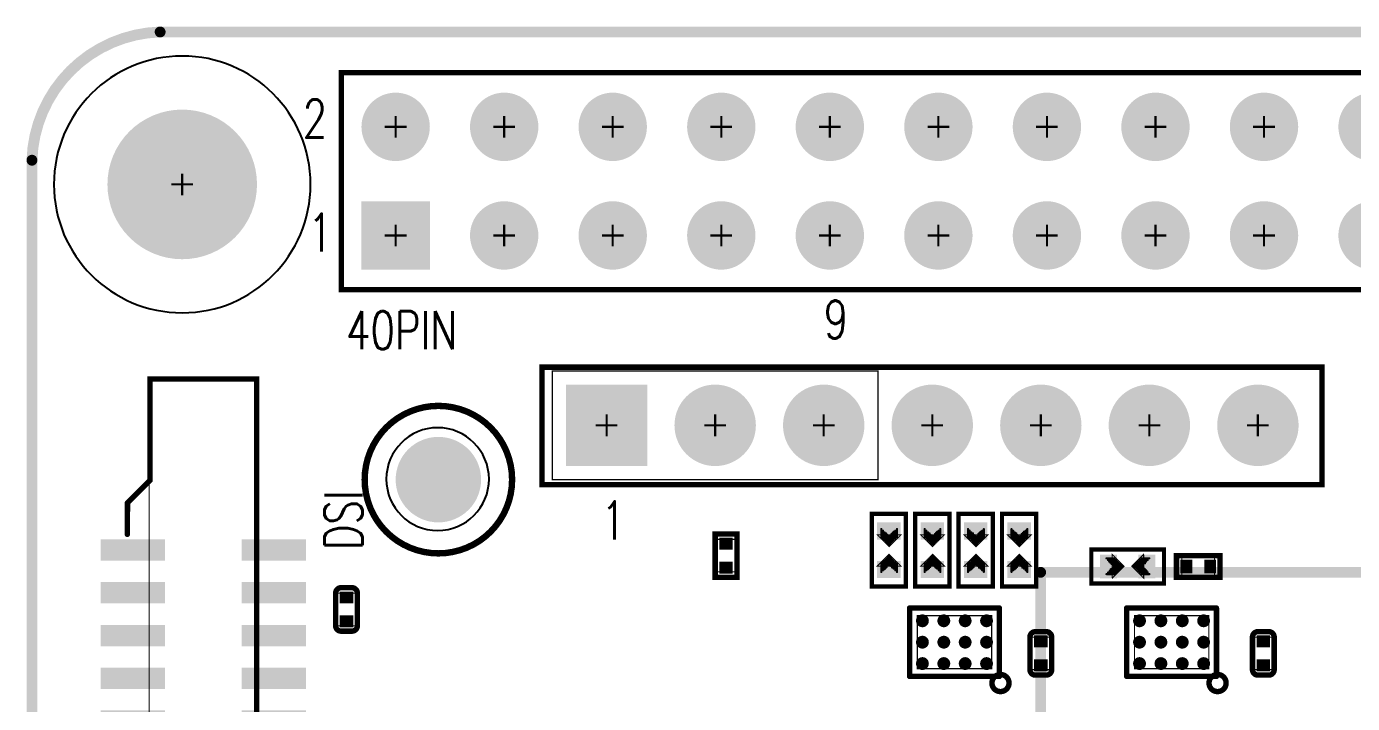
# Model space of a CAD drawing. Extents: x 60 to 160, y 44 to 135.
# Drawn here: x 59.58 to 90.6, y 118.59 to 134.42 of the extents above; entities that cross this region are included whole.
import ezdxf

# ---------------------------------------------------------------- set-up
doc = ezdxf.new("R2010")
doc.units = 0
for name, pattern in [('KEEPOUT_00001000$0', [2, 1, 1]), ('KEEPOUT_10010100$0', [2, 1, 1]), ('TRMIDX_0', [2, 1, 1]), ('TRMIDX_1', [2, 1, 1])]:
    doc.linetypes.add(name, pattern=pattern)
for name, color, linetype in [('BOARD_OUTLINE_00', 255, 'CONTINUOUS'), ('DRIL_NPLTE_THRU_01', 3, 'CONTINUOUS'), ('DRIL_NPLTE_THRU_02', 253, 'CONTINUOUS'), ('DRIL_NPLTE_THRU_03', 4, 'CONTINUOUS'), ('DRIL_NPLTE_THRU_04', 253, 'CONTINUOUS'), ('DRIL_NPLTE_THRU_05', 210, 'CONTINUOUS'), ('DRIL_NPLTE_THRU_06', 253, 'CONTINUOUS'), ('DRIL_NPLTE_THRU_07', 57, 'CONTINUOUS'), ('DRIL_NPLTE_THRU_08', 231, 'CONTINUOUS'), ('DRIL_NPLTE_THRU_09', 253, 'CONTINUOUS'), ('DRIL_NPLTE_THRU_10', 112, 'CONTINUOUS'), ('DRIL_NPLTE_THRU_11', 216, 'CONTINUOUS'), ('DRIL_NPLTE_THRU_12', 5, 'CONTINUOUS'), ('DRIL_PLTE_THRU_01', 3, 'CONTINUOUS'), ('DRIL_PLTE_THRU_02', 253, 'CONTINUOUS'), ('DRIL_PLTE_THRU_03', 4, 'CONTINUOUS'), ('DRIL_PLTE_THRU_04', 253, 'CONTINUOUS'), ('DRIL_PLTE_THRU_05', 210, 'CONTINUOUS'), ('DRIL_PLTE_THRU_06', 253, 'CONTINUOUS'), ('DRIL_PLTE_THRU_07', 57, 'CONTINUOUS'), ('DRIL_PLTE_THRU_08', 231, 'CONTINUOUS'), ('DRIL_PLTE_THRU_09', 253, 'CONTINUOUS'), ('DRIL_PLTE_THRU_10', 112, 'CONTINUOUS'), ('DRIL_PLTE_THRU_11', 216, 'CONTINUOUS'), ('DRIL_PLTE_THRU_12', 5, 'CONTINUOUS'), ('DRIL_SYMBOL', 255, 'CONTINUOUS'), ('KEEPOUT_-1', 255, 'CONTINUOUS'), ('KEEPOUT_01', 43, 'CONTINUOUS'), ('PADS_BOT', 5, 'CONTINUOUS'), ('PADS_INNER', 3, 'CONTINUOUS'), ('PADS_TOP', 3, 'CONTINUOUS'), ('PADS_XR_121', 43, 'CONTINUOUS'), ('PADS_XR_122', 4, 'CONTINUOUS'), ('PADS_XR_123', 4, 'CONTINUOUS'), ('PADS_XR_128', 5, 'CONTINUOUS'), ('PART_TOP_2DLINE_00', 255, 'CONTINUOUS'), ('PART_TOP_2DLINE_01', 255, 'CONTINUOUS'), ('PART_TOP_2DLINE_116', 255, 'CONTINUOUS'), ('PART_TOP_2DLINE_117', 255, 'CONTINUOUS'), ('PART_TOP_2DLINE_118', 255, 'CONTINUOUS'), ('PART_TOP_2DLINE_119', 255, 'CONTINUOUS'), ('PART_TOP_2DLINE_120', 255, 'CONTINUOUS'), ('PART_TOP_2DLINE_126', 255, 'CONTINUOUS'), ('PART_TOP_COPPER_01', 255, 'CONTINUOUS'), ('PART_TOP_COPPER_121', 255, 'CONTINUOUS'), ('PART_TOP_CUTOUT_01', 255, 'CONTINUOUS'), ('TEXT_126', 255, 'CONTINUOUS')]:
    doc.layers.add(name, color=color, linetype=linetype)
doc.styles.add('W0$127', font='simplex', dxfattribs={"width": 0.75})

# ---------------------------------------------------------------- blocks, each defined once
blk = doc.blocks.new('SMOOTH_0$254')
at = {"const_width": 0.127}
blk.add_lwpolyline([(-0.0635, 0, 1), (0.0635, 0, 1)], format="xyb", close=True, dxfattribs=at)
blk = doc.blocks.new('BOARD_62')
at = {"layer": 'BOARD_OUTLINE_00', "const_width": 0.254}
blk.add_lwpolyline([(-3, 71.247506, -0.396432827), (0, 74.247506), (94.190152, 74.247506, -0.365948033), (97.190152, 71.247506), (97.190152, 3, -0.372393427), (94.190152, 0), (0, 0, -0.406057892), (-3, 3)], format="xyb", close=True, dxfattribs=at)
at = {"layer": 'BOARD_OUTLINE_00'}
for p in [(0, 74.247506), (-3, 71.247506)]:
    blk.add_blockref('SMOOTH_0$254', p, dxfattribs=at)
blk = doc.blocks.new('SMOOTH_0$127')
at = {"const_width": 0.0635}
blk.add_lwpolyline([(-0.03175, 0, 1), (0.03175, 0, 1)], format="xyb", close=True, dxfattribs=at)
blk = doc.blocks.new('SMOOTH_0$0254')
at = {"const_width": 0.0127}
blk.add_lwpolyline([(-0.00635, 0, 1), (0.00635, 0, 1)], format="xyb", close=True, dxfattribs=at)
blk = doc.blocks.new('PART_BODY_TOP_2')
at = {"layer": 'PART_TOP_2DLINE_01', "const_width": 0.127}
blk.add_lwpolyline([(-0.508, -0.127, 0.414214), (-0.381, -0.254), (0.381, -0.254, 0.414214), (0.508, -0.127), (0.508, 0.127, 0.414214), (0.381, 0.254), (-0.381, 0.254, 0.414214), (-0.508, 0.127)], format="xyb", close=True, dxfattribs=at)
at = {"layer": 'PART_TOP_2DLINE_116', "const_width": 0.0254}
blk.add_lwpolyline([(-0.381, 0.254), (-0.381, -0.254), (0.381, -0.254), (0.381, 0.254)], close=True, dxfattribs=at)
at = {"layer": 'PART_TOP_2DLINE_117', "const_width": 0.0254}
blk.add_lwpolyline([(-0.381, 0.254), (-0.381, -0.254), (0.381, -0.254), (0.381, 0.254)], close=True, dxfattribs=at)
at = {"layer": 'PART_TOP_2DLINE_01'}
for p in [(-0.508, -0.127), (-0.381, -0.254)]:
    blk.add_blockref('SMOOTH_0$127', p, dxfattribs=at)
at = {"layer": 'PART_TOP_2DLINE_116'}
for p in [(-0.381, 0.254), (0.381, 0.254), (-0.381, -0.254), (0.381, -0.254)]:
    blk.add_blockref('SMOOTH_0$0254', p, dxfattribs=at)
at = {"layer": 'PART_TOP_2DLINE_117'}
for p in [(-0.381, 0.254), (0.381, 0.254), (-0.381, -0.254), (0.381, -0.254)]:
    blk.add_blockref('SMOOTH_0$0254', p, dxfattribs=at)
blk = doc.blocks.new('DRIL_HOLE_0')
blk.add_lwpolyline([(0, 0, 1), (0, 0, 1)], format="xyb", close=True)
blk = doc.blocks.new('PAD_0')
blk.add_lwpolyline([(0, 0, 1), (0, 0, 1)], format="xyb", close=True)
blk = doc.blocks.new('PAD_3')
at = {"const_width": 0.2794}
blk.add_lwpolyline([(-0.15875, 0), (0.15875, 0)], dxfattribs=at)
blk = doc.blocks.new('STK_TOP_90')
at = {"layer": 'DRIL_PLTE_THRU_01'}
blk.add_blockref('DRIL_HOLE_0', (0, 0), dxfattribs=at)
at = {"layer": 'DRIL_PLTE_THRU_02'}
blk.add_blockref('DRIL_HOLE_0', (0, 0), dxfattribs=at)
at = {"layer": 'DRIL_PLTE_THRU_03'}
blk.add_blockref('DRIL_HOLE_0', (0, 0), dxfattribs=at)
at = {"layer": 'DRIL_PLTE_THRU_04'}
blk.add_blockref('DRIL_HOLE_0', (0, 0), dxfattribs=at)
at = {"layer": 'DRIL_PLTE_THRU_05'}
blk.add_blockref('DRIL_HOLE_0', (0, 0), dxfattribs=at)
at = {"layer": 'DRIL_PLTE_THRU_06'}
blk.add_blockref('DRIL_HOLE_0', (0, 0), dxfattribs=at)
at = {"layer": 'DRIL_PLTE_THRU_07'}
blk.add_blockref('DRIL_HOLE_0', (0, 0), dxfattribs=at)
at = {"layer": 'DRIL_PLTE_THRU_08'}
blk.add_blockref('DRIL_HOLE_0', (0, 0), dxfattribs=at)
at = {"layer": 'DRIL_PLTE_THRU_09'}
blk.add_blockref('DRIL_HOLE_0', (0, 0), dxfattribs=at)
at = {"layer": 'DRIL_PLTE_THRU_10'}
blk.add_blockref('DRIL_HOLE_0', (0, 0), dxfattribs=at)
at = {"layer": 'DRIL_PLTE_THRU_11'}
blk.add_blockref('DRIL_HOLE_0', (0, 0), dxfattribs=at)
at = {"layer": 'DRIL_PLTE_THRU_12'}
blk.add_blockref('DRIL_HOLE_0', (0, 0), dxfattribs=at)
at = {"layer": 'PADS_BOT'}
blk.add_blockref('PAD_0', (0, 0), dxfattribs=at)
at = {"layer": 'PADS_INNER'}
blk.add_blockref('PAD_0', (0, 0), dxfattribs=at)
at = {"layer": 'PADS_TOP', "rotation": 90}
blk.add_blockref('PAD_3', (0, 0), dxfattribs=at)
blk = doc.blocks.new('SYM_TOP_5')
for name, p in [('PART_BODY_TOP_2', (0, 0)), ('STK_TOP_90', (-0.279, 0)), ('STK_TOP_90', (0.279, 0))]:
    blk.add_blockref(name, p)
blk = doc.blocks.new('PART_TOP_173')
blk.add_blockref('SYM_TOP_5', (0, 0))
blk = doc.blocks.new('PART_BODY_TOP_16')
at = {"layer": 'KEEPOUT_-1', "linetype": 'KEEPOUT_00001000$0'}
blk.add_lwpolyline([(-3.003, 0, 1), (3.003, 0, 1)], format="xyb", close=True, dxfattribs=at)
at = {"layer": 'KEEPOUT_01', "linetype": 'KEEPOUT_00001000$0'}
blk.add_lwpolyline([(-3.003, 0, 1), (3.003, 0, 1)], format="xyb", close=True, dxfattribs=at)
blk = doc.blocks.new('DRIL_SYMBOL_3$5')
at = {"layer": 'DRIL_SYMBOL', "const_width": 0.0508}
for points in [[(-0.254, 0), (0.254, 0)], [(0, -0.254), (0, 0.254)]]:
    blk.add_lwpolyline(points, dxfattribs=at)
blk = doc.blocks.new('DRIL_HOLE_3$5')
at = {"const_width": 1.75}
blk.add_lwpolyline([(-0.875, 0, 1), (0.875, 0, 1)], format="xyb", close=True, dxfattribs=at)
blk.add_blockref('DRIL_SYMBOL_3$5', (0, 0))
blk = doc.blocks.new('PAD_10')
at = {"const_width": 1.75}
blk.add_lwpolyline([(0, -0.875, 1), (0, 0.875, 1)], format="xyb", close=True, dxfattribs=at)
blk = doc.blocks.new('STK_TOP_108')
at = {"layer": 'DRIL_NPLTE_THRU_01'}
blk.add_blockref('DRIL_HOLE_3$5', (0, 0), dxfattribs=at)
at = {"layer": 'DRIL_NPLTE_THRU_02'}
blk.add_blockref('DRIL_HOLE_3$5', (0, 0), dxfattribs=at)
at = {"layer": 'DRIL_NPLTE_THRU_03'}
blk.add_blockref('DRIL_HOLE_3$5', (0, 0), dxfattribs=at)
at = {"layer": 'DRIL_NPLTE_THRU_04'}
blk.add_blockref('DRIL_HOLE_3$5', (0, 0), dxfattribs=at)
at = {"layer": 'DRIL_NPLTE_THRU_05'}
blk.add_blockref('DRIL_HOLE_3$5', (0, 0), dxfattribs=at)
at = {"layer": 'DRIL_NPLTE_THRU_06'}
blk.add_blockref('DRIL_HOLE_3$5', (0, 0), dxfattribs=at)
at = {"layer": 'DRIL_NPLTE_THRU_07'}
blk.add_blockref('DRIL_HOLE_3$5', (0, 0), dxfattribs=at)
at = {"layer": 'DRIL_NPLTE_THRU_08'}
blk.add_blockref('DRIL_HOLE_3$5', (0, 0), dxfattribs=at)
at = {"layer": 'DRIL_NPLTE_THRU_09'}
blk.add_blockref('DRIL_HOLE_3$5', (0, 0), dxfattribs=at)
at = {"layer": 'DRIL_NPLTE_THRU_10'}
blk.add_blockref('DRIL_HOLE_3$5', (0, 0), dxfattribs=at)
at = {"layer": 'DRIL_NPLTE_THRU_11'}
blk.add_blockref('DRIL_HOLE_3$5', (0, 0), dxfattribs=at)
at = {"layer": 'DRIL_NPLTE_THRU_12'}
blk.add_blockref('DRIL_HOLE_3$5', (0, 0), dxfattribs=at)
at = {"layer": 'PADS_BOT'}
blk.add_blockref('PAD_10', (0, 0), dxfattribs=at)
at = {"layer": 'PADS_INNER'}
blk.add_blockref('PAD_10', (0, 0), dxfattribs=at)
at = {"layer": 'PADS_TOP'}
blk.add_blockref('PAD_10', (0, 0), dxfattribs=at)
blk = doc.blocks.new('SYM_TOP_19')
for name in ['PART_BODY_TOP_16', 'STK_TOP_108']:
    blk.add_blockref(name, (0, 0))
blk = doc.blocks.new('PART_TOP_325')
blk.add_blockref('SYM_TOP_19', (0, 0))
blk = doc.blocks.new('PART_BODY_TOP_21')
at = {"layer": 'PART_TOP_2DLINE_01', "const_width": 0.127}
blk.add_lwpolyline([(-2.54, -25.4), (-2.54, 25.4), (2.54, 25.4), (2.54, -25.4)], close=True, dxfattribs=at)
at = {"layer": 'PART_TOP_2DLINE_118', "const_width": 0.0254}
blk.add_lwpolyline([(2.54, -25.4), (-2.54, -25.4), (-2.54, 25.4), (2.54, 25.4)], close=True, dxfattribs=at)
at = {"layer": 'PART_TOP_2DLINE_119', "const_width": 0.0254}
blk.add_lwpolyline([(2.54, -25.4), (-2.54, -25.4), (-2.54, 25.4), (2.54, 25.4)], close=True, dxfattribs=at)
at = {"layer": 'PART_TOP_2DLINE_01'}
for p in [(-2.54, 25.4), (2.54, 25.4)]:
    blk.add_blockref('SMOOTH_0$127', p, dxfattribs=at)
at = {"layer": 'PART_TOP_2DLINE_118'}
for p in [(-2.54, 25.4), (2.54, 25.4)]:
    blk.add_blockref('SMOOTH_0$0254', p, dxfattribs=at)
at = {"layer": 'PART_TOP_2DLINE_119'}
for p in [(-2.54, 25.4), (2.54, 25.4)]:
    blk.add_blockref('SMOOTH_0$0254', p, dxfattribs=at)
blk = doc.blocks.new('DRIL_SYMBOL_1$100074')
at = {"layer": 'DRIL_SYMBOL', "const_width": 0.0508}
for points in [[(-0.254, 0), (0.254, 0)], [(0, -0.254), (0, 0.254)]]:
    blk.add_lwpolyline(points, dxfattribs=at)
blk = doc.blocks.new('DRIL_HOLE_1$100074')
at = {"const_width": 0.550037}
blk.add_lwpolyline([(-0.275018, 0, 1), (0.275018, 0, 1)], format="xyb", close=True, dxfattribs=at)
blk.add_blockref('DRIL_SYMBOL_1$100074', (0, 0))
blk = doc.blocks.new('PAD_22')
at = {"const_width": 1.6}
blk.add_lwpolyline([(-0.8, 0), (0.8, 0)], dxfattribs=at)
blk = doc.blocks.new('STK_TOP_125')
at = {"layer": 'DRIL_PLTE_THRU_01'}
blk.add_blockref('DRIL_HOLE_1$100074', (0, 0), dxfattribs=at)
at = {"layer": 'DRIL_PLTE_THRU_02'}
blk.add_blockref('DRIL_HOLE_1$100074', (0, 0), dxfattribs=at)
at = {"layer": 'DRIL_PLTE_THRU_03'}
blk.add_blockref('DRIL_HOLE_1$100074', (0, 0), dxfattribs=at)
at = {"layer": 'DRIL_PLTE_THRU_04'}
blk.add_blockref('DRIL_HOLE_1$100074', (0, 0), dxfattribs=at)
at = {"layer": 'DRIL_PLTE_THRU_05'}
blk.add_blockref('DRIL_HOLE_1$100074', (0, 0), dxfattribs=at)
at = {"layer": 'DRIL_PLTE_THRU_06'}
blk.add_blockref('DRIL_HOLE_1$100074', (0, 0), dxfattribs=at)
at = {"layer": 'DRIL_PLTE_THRU_07'}
blk.add_blockref('DRIL_HOLE_1$100074', (0, 0), dxfattribs=at)
at = {"layer": 'DRIL_PLTE_THRU_08'}
blk.add_blockref('DRIL_HOLE_1$100074', (0, 0), dxfattribs=at)
at = {"layer": 'DRIL_PLTE_THRU_09'}
blk.add_blockref('DRIL_HOLE_1$100074', (0, 0), dxfattribs=at)
at = {"layer": 'DRIL_PLTE_THRU_10'}
blk.add_blockref('DRIL_HOLE_1$100074', (0, 0), dxfattribs=at)
at = {"layer": 'DRIL_PLTE_THRU_11'}
blk.add_blockref('DRIL_HOLE_1$100074', (0, 0), dxfattribs=at)
at = {"layer": 'DRIL_PLTE_THRU_12'}
blk.add_blockref('DRIL_HOLE_1$100074', (0, 0), dxfattribs=at)
at = {"layer": 'PADS_BOT', "rotation": 90}
blk.add_blockref('PAD_22', (0, 0), dxfattribs=at)
at = {"layer": 'PADS_INNER', "rotation": 90}
blk.add_blockref('PAD_22', (0, 0), dxfattribs=at)
at = {"layer": 'PADS_TOP', "rotation": 90}
blk.add_blockref('PAD_22', (0, 0), dxfattribs=at)
blk = doc.blocks.new('PAD_23')
at = {"const_width": 0.799973}
blk.add_lwpolyline([(0, -0.399986, 1), (0, 0.399986, 1)], format="xyb", close=True, dxfattribs=at)
blk = doc.blocks.new('STK_TOP_126')
at = {"layer": 'DRIL_PLTE_THRU_01'}
blk.add_blockref('DRIL_HOLE_1$100074', (0, 0), dxfattribs=at)
at = {"layer": 'DRIL_PLTE_THRU_02'}
blk.add_blockref('DRIL_HOLE_1$100074', (0, 0), dxfattribs=at)
at = {"layer": 'DRIL_PLTE_THRU_03'}
blk.add_blockref('DRIL_HOLE_1$100074', (0, 0), dxfattribs=at)
at = {"layer": 'DRIL_PLTE_THRU_04'}
blk.add_blockref('DRIL_HOLE_1$100074', (0, 0), dxfattribs=at)
at = {"layer": 'DRIL_PLTE_THRU_05'}
blk.add_blockref('DRIL_HOLE_1$100074', (0, 0), dxfattribs=at)
at = {"layer": 'DRIL_PLTE_THRU_06'}
blk.add_blockref('DRIL_HOLE_1$100074', (0, 0), dxfattribs=at)
at = {"layer": 'DRIL_PLTE_THRU_07'}
blk.add_blockref('DRIL_HOLE_1$100074', (0, 0), dxfattribs=at)
at = {"layer": 'DRIL_PLTE_THRU_08'}
blk.add_blockref('DRIL_HOLE_1$100074', (0, 0), dxfattribs=at)
at = {"layer": 'DRIL_PLTE_THRU_09'}
blk.add_blockref('DRIL_HOLE_1$100074', (0, 0), dxfattribs=at)
at = {"layer": 'DRIL_PLTE_THRU_10'}
blk.add_blockref('DRIL_HOLE_1$100074', (0, 0), dxfattribs=at)
at = {"layer": 'DRIL_PLTE_THRU_11'}
blk.add_blockref('DRIL_HOLE_1$100074', (0, 0), dxfattribs=at)
at = {"layer": 'DRIL_PLTE_THRU_12'}
blk.add_blockref('DRIL_HOLE_1$100074', (0, 0), dxfattribs=at)
at = {"layer": 'PADS_BOT', "rotation": 90}
blk.add_blockref('PAD_23', (0, 0), dxfattribs=at)
at = {"layer": 'PADS_INNER', "rotation": 90}
blk.add_blockref('PAD_23', (0, 0), dxfattribs=at)
at = {"layer": 'PADS_TOP', "rotation": 90}
blk.add_blockref('PAD_23', (0, 0), dxfattribs=at)
blk = doc.blocks.new('SYM_TOP_24')
for name, p in [('PART_BODY_TOP_21', (0, 0)), ('STK_TOP_125', (-1.27, 24.13)), ('STK_TOP_126', (1.27, 24.13)), ('STK_TOP_126', (-1.27, 21.59)), ('STK_TOP_126', (1.27, 21.59)), ('STK_TOP_126', (-1.27, 19.05)), ('STK_TOP_126', (1.27, 19.05)), ('STK_TOP_126', (-1.27, 16.51)), ('STK_TOP_126', (1.27, 16.51)), ('STK_TOP_126', (-1.27, 13.97)), ('STK_TOP_126', (1.27, 13.97)), ('STK_TOP_126', (-1.27, 11.43)), ('STK_TOP_126', (1.27, 11.43)), ('STK_TOP_126', (-1.27, 8.89)), ('STK_TOP_126', (1.27, 8.89)), ('STK_TOP_126', (-1.27, 6.35)), ('STK_TOP_126', (1.27, 6.35)), ('STK_TOP_126', (-1.27, 3.81)), ('STK_TOP_126', (1.27, 3.81)), ('STK_TOP_126', (-1.27, 1.27)), ('STK_TOP_126', (1.27, 1.27))]:
    blk.add_blockref(name, p)
blk = doc.blocks.new('PART_TOP_332')
blk.add_blockref('SYM_TOP_24', (0, 0))
blk = doc.blocks.new('PART_BODY_TOP_17')
at = {"layer": 'PART_TOP_2DLINE_118', "const_width": 0.0254}
blk.add_lwpolyline([(1.27, 10.986), (1.27, -10.986), (-1.27, -10.986), (-1.27, 10.986)], close=True, dxfattribs=at)
at = {"layer": 'PART_TOP_2DLINE_119', "const_width": 0.0254}
blk.add_lwpolyline([(1.27, 10.986), (1.27, -10.986), (-1.27, -10.986), (-1.27, 10.986)], close=True, dxfattribs=at)
at = {"layer": 'PART_TOP_2DLINE_126', "const_width": 0.127}
blk.add_lwpolyline([(1.778, 7.429), (1.778, 8.065), (1.27, 8.572), (1.25, 11.063), (-1.25, 11.063), (-1.25, -10.936), (1.25, -10.936), (1.25, -8.565), (1.75, -8.065), (1.775, -8.037), (1.778, -7.303)], dxfattribs=at)
at = {"layer": 'PART_TOP_2DLINE_126', "const_width": 0.254}
blk.add_lwpolyline([(-2.667, 7.048, 1), (-2.921, 7.048, 1)], format="xyb", close=True, dxfattribs=at)
at = {"layer": 'PART_TOP_2DLINE_118'}
for p in [(-1.27, 10.986), (1.27, 10.986), (-1.27, -10.986), (1.27, -10.986)]:
    blk.add_blockref('SMOOTH_0$0254', p, dxfattribs=at)
at = {"layer": 'PART_TOP_2DLINE_119'}
for p in [(-1.27, 10.986), (1.27, 10.986), (-1.27, -10.986), (1.27, -10.986)]:
    blk.add_blockref('SMOOTH_0$0254', p, dxfattribs=at)
at = {"layer": 'PART_TOP_2DLINE_126'}
for p in [(-1.25, 11.063), (1.25, 11.063), (1.27, 8.572), (1.778, 8.065), (1.778, 7.429), (1.778, -7.303), (1.75, -8.065), (1.775, -8.037), (1.25, -8.565), (-1.25, -10.936), (1.25, -10.936)]:
    blk.add_blockref('SMOOTH_0$127', p, dxfattribs=at)
blk = doc.blocks.new('PAD_11')
at = {"const_width": 0.500126}
blk.add_lwpolyline([(-0.750062, 0), (0.750062, 0)], dxfattribs=at)
blk = doc.blocks.new('STK_TOP_109')
at = {"layer": 'DRIL_PLTE_THRU_01'}
blk.add_blockref('DRIL_HOLE_0', (0, 0), dxfattribs=at)
at = {"layer": 'DRIL_PLTE_THRU_02'}
blk.add_blockref('DRIL_HOLE_0', (0, 0), dxfattribs=at)
at = {"layer": 'DRIL_PLTE_THRU_03'}
blk.add_blockref('DRIL_HOLE_0', (0, 0), dxfattribs=at)
at = {"layer": 'DRIL_PLTE_THRU_04'}
blk.add_blockref('DRIL_HOLE_0', (0, 0), dxfattribs=at)
at = {"layer": 'DRIL_PLTE_THRU_05'}
blk.add_blockref('DRIL_HOLE_0', (0, 0), dxfattribs=at)
at = {"layer": 'DRIL_PLTE_THRU_06'}
blk.add_blockref('DRIL_HOLE_0', (0, 0), dxfattribs=at)
at = {"layer": 'DRIL_PLTE_THRU_07'}
blk.add_blockref('DRIL_HOLE_0', (0, 0), dxfattribs=at)
at = {"layer": 'DRIL_PLTE_THRU_08'}
blk.add_blockref('DRIL_HOLE_0', (0, 0), dxfattribs=at)
at = {"layer": 'DRIL_PLTE_THRU_09'}
blk.add_blockref('DRIL_HOLE_0', (0, 0), dxfattribs=at)
at = {"layer": 'DRIL_PLTE_THRU_10'}
blk.add_blockref('DRIL_HOLE_0', (0, 0), dxfattribs=at)
at = {"layer": 'DRIL_PLTE_THRU_11'}
blk.add_blockref('DRIL_HOLE_0', (0, 0), dxfattribs=at)
at = {"layer": 'DRIL_PLTE_THRU_12'}
blk.add_blockref('DRIL_HOLE_0', (0, 0), dxfattribs=at)
at = {"layer": 'PADS_BOT'}
blk.add_blockref('PAD_0', (0, 0), dxfattribs=at)
at = {"layer": 'PADS_INNER'}
blk.add_blockref('PAD_0', (0, 0), dxfattribs=at)
at = {"layer": 'PADS_TOP'}
blk.add_blockref('PAD_11', (0, 0), dxfattribs=at)
blk = doc.blocks.new('SYM_TOP_20')
for name, p in [('PART_BODY_TOP_17', (0, 0)), ('STK_TOP_109', (-1.65, 7.063)), ('STK_TOP_109', (1.65, 7.063)), ('STK_TOP_109', (-1.65, 6.063)), ('STK_TOP_109', (1.65, 6.063)), ('STK_TOP_109', (-1.65, 5.063)), ('STK_TOP_109', (1.65, 5.063)), ('STK_TOP_109', (-1.65, 4.063)), ('STK_TOP_109', (1.65, 4.063)), ('STK_TOP_109', (-1.65, 3.063)), ('STK_TOP_109', (1.65, 3.063)), ('STK_TOP_109', (-1.65, 2.063)), ('STK_TOP_109', (1.65, 2.063)), ('STK_TOP_109', (-1.65, 1.063)), ('STK_TOP_109', (1.65, 1.063)), ('STK_TOP_109', (-1.65, 0.064)), ('STK_TOP_109', (1.65, 0.064)), ('STK_TOP_109', (-1.65, -0.936)), ('STK_TOP_109', (1.65, -0.936)), ('STK_TOP_109', (-1.65, -1.936)), ('STK_TOP_109', (1.65, -1.936)), ('STK_TOP_109', (-1.65, -2.936)), ('STK_TOP_109', (1.65, -2.936)), ('STK_TOP_109', (-1.65, -3.936)), ('STK_TOP_109', (1.65, -3.936)), ('STK_TOP_109', (-1.65, -4.936)), ('STK_TOP_109', (1.65, -4.936)), ('STK_TOP_109', (-1.65, -5.936)), ('STK_TOP_109', (1.65, -5.936)), ('STK_TOP_109', (-1.65, -6.936)), ('STK_TOP_109', (1.65, -6.936))]:
    blk.add_blockref(name, p)
blk = doc.blocks.new('PART_TOP_333')
blk.add_blockref('SYM_TOP_20', (0, 0))
blk = doc.blocks.new('PART_BODY_TOP_30')
at = {"layer": 'KEEPOUT_01', "linetype": 'KEEPOUT_10010100$0'}
blk.add_lwpolyline([(-1.219, 0.013, 1), (1.185, 0.013, 1)], format="xyb", close=True, dxfattribs=at)
at = {"layer": 'PART_TOP_COPPER_121', "const_width": 1}
blk.add_lwpolyline([(0.5, 0, 1), (-0.5, 0, 1)], format="xyb", close=True, dxfattribs=at)
at = {"layer": 'PART_TOP_CUTOUT_01', "const_width": 0.15}
blk.add_lwpolyline([(1.725, 0, 1), (-1.725, 0, 1)], format="xyb", close=True, dxfattribs=at)
blk = doc.blocks.new('PAD_31')
at = {"const_width": 1}
blk.add_lwpolyline([(0, -0.5, 1), (0, 0.5, 1)], format="xyb", close=True, dxfattribs=at)
blk = doc.blocks.new('PAD_49')
at = {"const_width": 0.5}
blk.add_lwpolyline([(0, -0.25, 1), (0, 0.25, 1)], format="xyb", close=True, dxfattribs=at)
blk = doc.blocks.new('STK_TOP_410')
at = {"layer": 'DRIL_PLTE_THRU_01'}
blk.add_blockref('DRIL_HOLE_0', (0, 0), dxfattribs=at)
at = {"layer": 'DRIL_PLTE_THRU_02'}
blk.add_blockref('DRIL_HOLE_0', (0, 0), dxfattribs=at)
at = {"layer": 'DRIL_PLTE_THRU_03'}
blk.add_blockref('DRIL_HOLE_0', (0, 0), dxfattribs=at)
at = {"layer": 'DRIL_PLTE_THRU_04'}
blk.add_blockref('DRIL_HOLE_0', (0, 0), dxfattribs=at)
at = {"layer": 'DRIL_PLTE_THRU_05'}
blk.add_blockref('DRIL_HOLE_0', (0, 0), dxfattribs=at)
at = {"layer": 'DRIL_PLTE_THRU_06'}
blk.add_blockref('DRIL_HOLE_0', (0, 0), dxfattribs=at)
at = {"layer": 'DRIL_PLTE_THRU_07'}
blk.add_blockref('DRIL_HOLE_0', (0, 0), dxfattribs=at)
at = {"layer": 'DRIL_PLTE_THRU_08'}
blk.add_blockref('DRIL_HOLE_0', (0, 0), dxfattribs=at)
at = {"layer": 'DRIL_PLTE_THRU_09'}
blk.add_blockref('DRIL_HOLE_0', (0, 0), dxfattribs=at)
at = {"layer": 'DRIL_PLTE_THRU_10'}
blk.add_blockref('DRIL_HOLE_0', (0, 0), dxfattribs=at)
at = {"layer": 'DRIL_PLTE_THRU_11'}
blk.add_blockref('DRIL_HOLE_0', (0, 0), dxfattribs=at)
at = {"layer": 'DRIL_PLTE_THRU_12'}
blk.add_blockref('DRIL_HOLE_0', (0, 0), dxfattribs=at)
at = {"layer": 'PADS_BOT'}
blk.add_blockref('PAD_0', (0, 0), dxfattribs=at)
at = {"layer": 'PADS_INNER'}
blk.add_blockref('PAD_0', (0, 0), dxfattribs=at)
at = {"layer": 'PADS_TOP'}
blk.add_blockref('PAD_49', (0, 0), dxfattribs=at)
at = {"layer": 'PADS_XR_121'}
blk.add_blockref('PAD_31', (0, 0), dxfattribs=at)
blk = doc.blocks.new('SYM_TOP_33')
for name in ['PART_BODY_TOP_30', 'STK_TOP_410']:
    blk.add_blockref(name, (0, 0))
blk = doc.blocks.new('PART_TOP_351')
blk.add_blockref('SYM_TOP_33', (0, 0))
blk = doc.blocks.new('PART_BODY_TOP_36')
at = {"layer": 'PART_TOP_2DLINE_01', "const_width": 0.127}
blk.add_lwpolyline([(-0.508, 0.254), (0.508, 0.254), (0.508, -0.254), (-0.508, -0.254)], close=True, dxfattribs=at)
at = {"layer": 'PART_TOP_2DLINE_118', "const_width": 0.0254}
blk.add_lwpolyline([(-0.381, 0.254), (0.381, 0.254), (0.381, -0.254), (-0.381, -0.254)], close=True, dxfattribs=at)
at = {"layer": 'PART_TOP_2DLINE_119', "const_width": 0.0254}
blk.add_lwpolyline([(-0.381, 0.254), (0.381, 0.254), (0.381, -0.254), (-0.381, -0.254)], close=True, dxfattribs=at)
at = {"layer": 'PART_TOP_2DLINE_01'}
for p in [(-0.508, 0.254), (0.508, 0.254), (-0.508, -0.254), (0.508, -0.254)]:
    blk.add_blockref('SMOOTH_0$127', p, dxfattribs=at)
at = {"layer": 'PART_TOP_2DLINE_118'}
for p in [(-0.381, 0.254), (0.381, 0.254), (-0.381, -0.254), (0.381, -0.254)]:
    blk.add_blockref('SMOOTH_0$0254', p, dxfattribs=at)
at = {"layer": 'PART_TOP_2DLINE_119'}
for p in [(-0.381, 0.254), (0.381, 0.254), (-0.381, -0.254), (0.381, -0.254)]:
    blk.add_blockref('SMOOTH_0$0254', p, dxfattribs=at)
blk = doc.blocks.new('SYM_TOP_39')
for name, p in [('PART_BODY_TOP_36', (0, 0)), ('STK_TOP_90', (-0.2794, 0)), ('STK_TOP_90', (0.2794, 0))]:
    blk.add_blockref(name, p)
blk = doc.blocks.new('PART_TOP_427')
blk.add_blockref('SYM_TOP_39', (0, 0))
blk = doc.blocks.new('PART_TOP_708')
blk.add_blockref('SYM_TOP_5', (0, 0))
blk = doc.blocks.new('PART_TOP_711')
blk.add_blockref('SYM_TOP_5', (0, 0))
blk = doc.blocks.new('PART_BODY_TOP_42302')
at = {"layer": 'PART_TOP_2DLINE_00', "const_width": 0.127}
for points in [[(-0.299974, 0.29718), (-0.29718, 0.299974)], [(-0.299974, -1.800098), (-0.299974, 0.29718)], [(-0.29718, 0.299974), (1.299972, 0.299974)], [(1.299972, 0.299974), (1.299972, -1.800098)], [(1.299972, -1.800098), (-0.299974, -1.800098)]]:
    blk.add_lwpolyline(points, dxfattribs=at)
blk.add_lwpolyline([(1.255522, 0.325882, 1), (1.655318, 0.325882, 1)], format="xyb", close=True, dxfattribs=at)
at = {"layer": 'PART_TOP_2DLINE_00', "const_width": 0.0254}
blk.add_lwpolyline([(-0.119888, -1.620012), (-0.119888, 0.119888), (1.119886, 0.119888), (1.119886, -1.620012)], close=True, dxfattribs=at)
at = {"layer": 'PART_TOP_2DLINE_120', "const_width": 0.0254}
blk.add_lwpolyline([(-0.119888, -1.620012), (-0.119888, 0.119888), (1.119886, 0.119888), (1.119886, -1.620012)], close=True, dxfattribs=at)
at = {"layer": 'PART_TOP_2DLINE_00'}
for name, p in [('SMOOTH_0$127', (-0.299974, 0.29718)), ('SMOOTH_0$127', (-0.299974, 0.29718)), ('SMOOTH_0$127', (-0.29718, 0.299974)), ('SMOOTH_0$127', (-0.29718, 0.299974)), ('SMOOTH_0$127', (1.299972, 0.299974)), ('SMOOTH_0$127', (1.299972, 0.299974)), ('SMOOTH_0$0254', (-0.119888, 0.119888)), ('SMOOTH_0$0254', (1.119886, 0.119888)), ('SMOOTH_0$127', (-0.299974, -1.800098)), ('SMOOTH_0$127', (-0.299974, -1.800098)), ('SMOOTH_0$0254', (-0.119888, -1.620012)), ('SMOOTH_0$0254', (1.119886, -1.620012)), ('SMOOTH_0$127', (1.299972, -1.800098)), ('SMOOTH_0$127', (1.299972, -1.800098))]:
    blk.add_blockref(name, p, dxfattribs=at)
at = {"layer": 'PART_TOP_2DLINE_120'}
for p in [(-0.119888, 0.119888), (1.119886, 0.119888), (-0.119888, -1.620012), (1.119886, -1.620012)]:
    blk.add_blockref('SMOOTH_0$0254', p, dxfattribs=at)
blk = doc.blocks.new('PAD_91')
at = {"const_width": 0.15}
blk.add_lwpolyline([(0, -0.075, 1), (0, 0.075, 1)], format="xyb", close=True, dxfattribs=at)
blk = doc.blocks.new('PAD_92')
at = {"const_width": 0.12}
blk.add_lwpolyline([(0, -0.06, 1), (0, 0.06, 1)], format="xyb", close=True, dxfattribs=at)
blk = doc.blocks.new('STK_TOP_234')
at = {"layer": 'DRIL_PLTE_THRU_01'}
blk.add_blockref('DRIL_HOLE_0', (0, 0), dxfattribs=at)
at = {"layer": 'DRIL_PLTE_THRU_02'}
blk.add_blockref('DRIL_HOLE_0', (0, 0), dxfattribs=at)
at = {"layer": 'DRIL_PLTE_THRU_03'}
blk.add_blockref('DRIL_HOLE_0', (0, 0), dxfattribs=at)
at = {"layer": 'DRIL_PLTE_THRU_04'}
blk.add_blockref('DRIL_HOLE_0', (0, 0), dxfattribs=at)
at = {"layer": 'DRIL_PLTE_THRU_05'}
blk.add_blockref('DRIL_HOLE_0', (0, 0), dxfattribs=at)
at = {"layer": 'DRIL_PLTE_THRU_06'}
blk.add_blockref('DRIL_HOLE_0', (0, 0), dxfattribs=at)
at = {"layer": 'DRIL_PLTE_THRU_07'}
blk.add_blockref('DRIL_HOLE_0', (0, 0), dxfattribs=at)
at = {"layer": 'DRIL_PLTE_THRU_08'}
blk.add_blockref('DRIL_HOLE_0', (0, 0), dxfattribs=at)
at = {"layer": 'DRIL_PLTE_THRU_09'}
blk.add_blockref('DRIL_HOLE_0', (0, 0), dxfattribs=at)
at = {"layer": 'DRIL_PLTE_THRU_10'}
blk.add_blockref('DRIL_HOLE_0', (0, 0), dxfattribs=at)
at = {"layer": 'DRIL_PLTE_THRU_11'}
blk.add_blockref('DRIL_HOLE_0', (0, 0), dxfattribs=at)
at = {"layer": 'DRIL_PLTE_THRU_12'}
blk.add_blockref('DRIL_HOLE_0', (0, 0), dxfattribs=at)
at = {"layer": 'PADS_BOT'}
blk.add_blockref('PAD_0', (0, 0), dxfattribs=at)
at = {"layer": 'PADS_INNER'}
blk.add_blockref('PAD_0', (0, 0), dxfattribs=at)
at = {"layer": 'PADS_TOP'}
blk.add_blockref('PAD_92', (0, 0), dxfattribs=at)
at = {"layer": 'PADS_XR_121'}
blk.add_blockref('PAD_91', (0, 0), dxfattribs=at)
at = {"layer": 'PADS_XR_122'}
blk.add_blockref('PAD_0', (0, 0), dxfattribs=at)
at = {"layer": 'PADS_XR_123'}
blk.add_blockref('PAD_92', (0, 0), dxfattribs=at)
at = {"layer": 'PADS_XR_128'}
blk.add_blockref('PAD_0', (0, 0), dxfattribs=at)
blk = doc.blocks.new('SYM_TOP_71')
for name, p in [('PART_BODY_TOP_42302', (0, 0)), ('STK_TOP_234', (0, 0)), ('STK_TOP_234', (0.500126, 0)), ('STK_TOP_234', (0.999998, 0)), ('STK_TOP_234', (0, -0.500126)), ('STK_TOP_234', (0.500126, -0.500126)), ('STK_TOP_234', (0.999998, -0.500126)), ('STK_TOP_234', (0, -0.999998)), ('STK_TOP_234', (0.500126, -0.999998)), ('STK_TOP_234', (0.999998, -0.999998)), ('STK_TOP_234', (0, -1.500124)), ('STK_TOP_234', (0.500126, -1.500124)), ('STK_TOP_234', (0.999998, -1.500124))]:
    blk.add_blockref(name, p)
blk = doc.blocks.new('PART_TOP_717')
blk.add_blockref('SYM_TOP_71', (0, 0))
blk = doc.blocks.new('PART_TOP_718')
blk.add_blockref('SYM_TOP_71', (0, 0))
blk = doc.blocks.new('SMOOTH_0$0508')
at = {"const_width": 0.0254}
blk.add_lwpolyline([(-0.0127, 0, 1), (0.0127, 0, 1)], format="xyb", close=True, dxfattribs=at)
blk = doc.blocks.new('SMOOTH_0$1')
at = {"const_width": 0.05}
blk.add_lwpolyline([(-0.025, 0, 1), (0.025, 0, 1)], format="xyb", close=True, dxfattribs=at)
blk = doc.blocks.new('PART_BODY_TOP_10')
at = {"layer": 'PART_TOP_2DLINE_01', "const_width": 0.1}
blk.add_lwpolyline([(0.85, -0.4), (0.85, 0.4), (-0.85, 0.4), (-0.85, -0.4)], close=True, dxfattribs=at)
at = {"layer": 'PART_TOP_COPPER_01', "linetype": 'TRMIDX_0', "const_width": 0.0254}
for points in [[(-0.3556, -0.2667), (-0.08255, 0.00635), (-0.36195, 0.28575), (-0.36195, -0.254), (-0.3556, -0.254)], [(-0.3048, -0.1651), (-0.1397, 0), (-0.31115, 0.17145), (-0.31115, -0.1524), (-0.3048, -0.1524)]]:
    blk.add_lwpolyline(points, close=True, dxfattribs=at)
at = {"layer": 'PART_TOP_COPPER_01', "linetype": 'TRMIDX_0', "const_width": 0.0508}
for points in [[(-0.3048, 0.1905), (-0.4953, 0.1905)], [(-0.2667, 0.1524), (-0.4572, 0.1524)], [(-0.2413, 0.1143), (-0.4318, 0.1143)], [(-0.2159, 0.0889), (-0.4064, 0.0889)], [(-0.1905, 0.0635), (-0.381, 0.0635)], [(-0.1524, 0.0381), (-0.3429, 0.0381)], [(-0.1397, -0.0127), (-0.3302, -0.0127)], [(-0.127, 0.0127), (-0.3175, 0.0127)], [(-0.3048, -0.1778), (-0.4953, -0.1778)], [(-0.2667, -0.1397), (-0.4572, -0.1397)], [(-0.2286, -0.1016), (-0.4191, -0.1016)], [(-0.2032, -0.0635), (-0.3937, -0.0635)], [(-0.1651, -0.0381), (-0.3556, -0.0381)]]:
    blk.add_lwpolyline(points, dxfattribs=at)
at = {"layer": 'PART_TOP_COPPER_01', "linetype": 'TRMIDX_1', "const_width": 0.0254}
for points in [[(0.3683, 0.2794), (0.09525, 0.00635), (0.37465, -0.27305), (0.37465, 0.2667), (0.3683, 0.2667)], [(0.3175, 0.1778), (0.1524, 0.0127), (0.32385, -0.15875), (0.32385, 0.1651), (0.3175, 0.1651)]]:
    blk.add_lwpolyline(points, close=True, dxfattribs=at)
at = {"layer": 'PART_TOP_COPPER_01', "linetype": 'TRMIDX_1', "const_width": 0.0508}
for points in [[(0.1397, 0), (0.3302, 0)], [(0.1524, 0.0254), (0.3429, 0.0254)], [(0.1651, -0.0254), (0.3556, -0.0254)], [(0.1778, 0.0508), (0.3683, 0.0508)], [(0.2159, 0.0762), (0.4064, 0.0762)], [(0.2413, 0.1143), (0.4318, 0.1143)], [(0.2794, 0.1524), (0.4699, 0.1524)], [(0.3175, 0.1905), (0.508, 0.1905)], [(0.2032, -0.0508), (0.3937, -0.0508)], [(0.2286, -0.0762), (0.4191, -0.0762)], [(0.254, -0.1016), (0.4445, -0.1016)], [(0.2794, -0.1397), (0.4699, -0.1397)], [(0.3175, -0.1778), (0.508, -0.1778)]]:
    blk.add_lwpolyline(points, dxfattribs=at)
at = {"layer": 'PART_TOP_2DLINE_01'}
for p in [(-0.85, 0.4), (0.85, 0.4), (-0.85, -0.4), (0.85, -0.4)]:
    blk.add_blockref('SMOOTH_0$1', p, dxfattribs=at)
at = {"layer": 'PART_TOP_COPPER_01'}
for name, p in [('SMOOTH_0$0508', (-0.4953, 0.1905)), ('SMOOTH_0$0508', (-0.4572, 0.1524)), ('SMOOTH_0$0508', (-0.4318, 0.1143)), ('SMOOTH_0$0508', (-0.4064, 0.0889)), ('SMOOTH_0$0508', (-0.381, 0.0635)), ('SMOOTH_0$0254', (-0.36195, 0.28575)), ('SMOOTH_0$0508', (-0.3429, 0.0381)), ('SMOOTH_0$0508', (-0.3302, -0.0127)), ('SMOOTH_0$0508', (-0.3175, 0.0127)), ('SMOOTH_0$0508', (-0.3048, 0.1905)), ('SMOOTH_0$0254', (-0.31115, 0.17145)), ('SMOOTH_0$0508', (-0.2667, 0.1524)), ('SMOOTH_0$0508', (-0.2413, 0.1143)), ('SMOOTH_0$0508', (-0.2159, 0.0889)), ('SMOOTH_0$0508', (-0.1905, 0.0635)), ('SMOOTH_0$0508', (-0.1524, 0.0381)), ('SMOOTH_0$0508', (-0.1397, -0.0127)), ('SMOOTH_0$0508', (-0.127, 0.0127)), ('SMOOTH_0$0254', (-0.1397, 0)), ('SMOOTH_0$0254', (-0.08255, 0.00635)), ('SMOOTH_0$0254', (0.09525, 0.00635)), ('SMOOTH_0$0508', (0.1397, 0)), ('SMOOTH_0$0508', (0.1524, 0.0254)), ('SMOOTH_0$0254', (0.1524, 0.0127)), ('SMOOTH_0$0508', (0.1651, -0.0254)), ('SMOOTH_0$0508', (0.1778, 0.0508)), ('SMOOTH_0$0508', (0.2159, 0.0762)), ('SMOOTH_0$0508', (0.2413, 0.1143)), ('SMOOTH_0$0508', (0.2794, 0.1524)), ('SMOOTH_0$0508', (0.3175, 0.1905)), ('SMOOTH_0$0254', (0.3175, 0.1778)), ('SMOOTH_0$0254', (0.3175, 0.1651)), ('SMOOTH_0$0508', (0.3302, 0)), ('SMOOTH_0$0254', (0.32385, 0.1651)), ('SMOOTH_0$0508', (0.3429, 0.0254)), ('SMOOTH_0$0508', (0.3556, -0.0254)), ('SMOOTH_0$0508', (0.3683, 0.0508)), ('SMOOTH_0$0254', (0.3683, 0.2794)), ('SMOOTH_0$0254', (0.3683, 0.2667)), ('SMOOTH_0$0254', (0.37465, 0.2667)), ('SMOOTH_0$0508', (0.4064, 0.0762)), ('SMOOTH_0$0508', (0.4318, 0.1143)), ('SMOOTH_0$0508', (0.4699, 0.1524)), ('SMOOTH_0$0508', (0.508, 0.1905)), ('SMOOTH_0$0508', (-0.4953, -0.1778)), ('SMOOTH_0$0508', (-0.4572, -0.1397)), ('SMOOTH_0$0508', (-0.4191, -0.1016)), ('SMOOTH_0$0508', (-0.3937, -0.0635)), ('SMOOTH_0$0508', (-0.3556, -0.0381)), ('SMOOTH_0$0254', (-0.36195, -0.254)), ('SMOOTH_0$0254', (-0.3556, -0.254)), ('SMOOTH_0$0254', (-0.3556, -0.2667)), ('SMOOTH_0$0508', (-0.3048, -0.1778)), ('SMOOTH_0$0254', (-0.31115, -0.1524)), ('SMOOTH_0$0254', (-0.3048, -0.1524)), ('SMOOTH_0$0254', (-0.3048, -0.1651)), ('SMOOTH_0$0508', (-0.2667, -0.1397)), ('SMOOTH_0$0508', (-0.2286, -0.1016)), ('SMOOTH_0$0508', (-0.2032, -0.0635)), ('SMOOTH_0$0508', (-0.1651, -0.0381)), ('SMOOTH_0$0508', (0.2032, -0.0508)), ('SMOOTH_0$0508', (0.2286, -0.0762)), ('SMOOTH_0$0508', (0.254, -0.1016)), ('SMOOTH_0$0508', (0.2794, -0.1397)), ('SMOOTH_0$0508', (0.3175, -0.1778)), ('SMOOTH_0$0254', (0.32385, -0.15875)), ('SMOOTH_0$0254', (0.37465, -0.27305)), ('SMOOTH_0$0508', (0.3937, -0.0508)), ('SMOOTH_0$0508', (0.4191, -0.0762)), ('SMOOTH_0$0508', (0.4445, -0.1016)), ('SMOOTH_0$0508', (0.4699, -0.1397)), ('SMOOTH_0$0508', (0.508, -0.1778))]:
    blk.add_blockref(name, p, dxfattribs=at)
blk = doc.blocks.new('PAD_6')
at = {"const_width": 0.4}
blk.add_lwpolyline([(-0.275, 0), (0.275, 0)], dxfattribs=at)
blk = doc.blocks.new('STK_TOP_99')
at = {"layer": 'DRIL_PLTE_THRU_01'}
blk.add_blockref('DRIL_HOLE_0', (0, 0), dxfattribs=at)
at = {"layer": 'DRIL_PLTE_THRU_02'}
blk.add_blockref('DRIL_HOLE_0', (0, 0), dxfattribs=at)
at = {"layer": 'DRIL_PLTE_THRU_03'}
blk.add_blockref('DRIL_HOLE_0', (0, 0), dxfattribs=at)
at = {"layer": 'DRIL_PLTE_THRU_04'}
blk.add_blockref('DRIL_HOLE_0', (0, 0), dxfattribs=at)
at = {"layer": 'DRIL_PLTE_THRU_05'}
blk.add_blockref('DRIL_HOLE_0', (0, 0), dxfattribs=at)
at = {"layer": 'DRIL_PLTE_THRU_06'}
blk.add_blockref('DRIL_HOLE_0', (0, 0), dxfattribs=at)
at = {"layer": 'DRIL_PLTE_THRU_07'}
blk.add_blockref('DRIL_HOLE_0', (0, 0), dxfattribs=at)
at = {"layer": 'DRIL_PLTE_THRU_08'}
blk.add_blockref('DRIL_HOLE_0', (0, 0), dxfattribs=at)
at = {"layer": 'DRIL_PLTE_THRU_09'}
blk.add_blockref('DRIL_HOLE_0', (0, 0), dxfattribs=at)
at = {"layer": 'DRIL_PLTE_THRU_10'}
blk.add_blockref('DRIL_HOLE_0', (0, 0), dxfattribs=at)
at = {"layer": 'DRIL_PLTE_THRU_11'}
blk.add_blockref('DRIL_HOLE_0', (0, 0), dxfattribs=at)
at = {"layer": 'DRIL_PLTE_THRU_12'}
blk.add_blockref('DRIL_HOLE_0', (0, 0), dxfattribs=at)
at = {"layer": 'PADS_BOT'}
blk.add_blockref('PAD_0', (0, 0), dxfattribs=at)
at = {"layer": 'PADS_INNER'}
blk.add_blockref('PAD_0', (0, 0), dxfattribs=at)
at = {"layer": 'PADS_TOP', "rotation": 90}
blk.add_blockref('PAD_6', (0, 0), dxfattribs=at)
blk = doc.blocks.new('SYM_TOP_13')
for name, p in [('PART_BODY_TOP_10', (0, 0)), ('STK_TOP_99', (-0.45, 0)), ('STK_TOP_99', (0.45, 0))]:
    blk.add_blockref(name, p)
blk = doc.blocks.new('PART_TOP_731')
blk.add_blockref('SYM_TOP_13', (0, 0))
blk = doc.blocks.new('PART_TOP_732')
blk.add_blockref('SYM_TOP_13', (0, 0))
blk = doc.blocks.new('PART_TOP_733')
blk.add_blockref('SYM_TOP_13', (0, 0))
blk = doc.blocks.new('PART_TOP_734')
blk.add_blockref('SYM_TOP_13', (0, 0))
blk = doc.blocks.new('PART_TOP_735')
blk.add_blockref('SYM_TOP_13', (0, 0))
blk = doc.blocks.new('PART_BODY_TOP_42307')
at = {"layer": 'PART_TOP_2DLINE_01', "const_width": 0.127}
blk.add_lwpolyline([(-1.39, -1.5), (-1.39, 16.75), (1.36, 16.75), (1.36, -1.5)], close=True, dxfattribs=at)
at = {"layer": 'PART_TOP_2DLINE_118', "const_width": 0.0254}
blk.add_lwpolyline([(-1.27, 8.89), (-1.27, 16.51), (1.27, 16.51), (1.27, 8.89)], close=True, dxfattribs=at)
at = {"layer": 'PART_TOP_2DLINE_119', "const_width": 0.0254}
blk.add_lwpolyline([(-1.37, -1.51), (-1.37, 16.74), (1.36, 16.74), (1.36, -1.51)], close=True, dxfattribs=at)
at = {"layer": 'PART_TOP_2DLINE_01'}
for p in [(-1.39, 16.75), (1.36, 16.75), (-1.39, -1.5), (1.36, -1.5)]:
    blk.add_blockref('SMOOTH_0$127', p, dxfattribs=at)
at = {"layer": 'PART_TOP_2DLINE_118'}
for p in [(-1.27, 16.51), (1.27, 16.51), (-1.27, 8.89), (1.27, 8.89)]:
    blk.add_blockref('SMOOTH_0$0254', p, dxfattribs=at)
at = {"layer": 'PART_TOP_2DLINE_119'}
for p in [(-1.37, 16.74), (1.36, 16.74), (-1.37, -1.51), (1.36, -1.51)]:
    blk.add_blockref('SMOOTH_0$0254', p, dxfattribs=at)
blk = doc.blocks.new('PAD_17')
at = {"const_width": 1.905}
blk.add_lwpolyline([(-0.9525, 0), (0.9525, 0)], dxfattribs=at)
blk = doc.blocks.new('STK_TOP_118')
at = {"layer": 'DRIL_PLTE_THRU_01'}
blk.add_blockref('DRIL_HOLE_1$100074', (0, 0), dxfattribs=at)
at = {"layer": 'DRIL_PLTE_THRU_02'}
blk.add_blockref('DRIL_HOLE_1$100074', (0, 0), dxfattribs=at)
at = {"layer": 'DRIL_PLTE_THRU_03'}
blk.add_blockref('DRIL_HOLE_1$100074', (0, 0), dxfattribs=at)
at = {"layer": 'DRIL_PLTE_THRU_04'}
blk.add_blockref('DRIL_HOLE_1$100074', (0, 0), dxfattribs=at)
at = {"layer": 'DRIL_PLTE_THRU_05'}
blk.add_blockref('DRIL_HOLE_1$100074', (0, 0), dxfattribs=at)
at = {"layer": 'DRIL_PLTE_THRU_06'}
blk.add_blockref('DRIL_HOLE_1$100074', (0, 0), dxfattribs=at)
at = {"layer": 'DRIL_PLTE_THRU_07'}
blk.add_blockref('DRIL_HOLE_1$100074', (0, 0), dxfattribs=at)
at = {"layer": 'DRIL_PLTE_THRU_08'}
blk.add_blockref('DRIL_HOLE_1$100074', (0, 0), dxfattribs=at)
at = {"layer": 'DRIL_PLTE_THRU_09'}
blk.add_blockref('DRIL_HOLE_1$100074', (0, 0), dxfattribs=at)
at = {"layer": 'DRIL_PLTE_THRU_10'}
blk.add_blockref('DRIL_HOLE_1$100074', (0, 0), dxfattribs=at)
at = {"layer": 'DRIL_PLTE_THRU_11'}
blk.add_blockref('DRIL_HOLE_1$100074', (0, 0), dxfattribs=at)
at = {"layer": 'DRIL_PLTE_THRU_12'}
blk.add_blockref('DRIL_HOLE_1$100074', (0, 0), dxfattribs=at)
at = {"layer": 'PADS_BOT'}
blk.add_blockref('PAD_17', (0, 0), dxfattribs=at)
at = {"layer": 'PADS_INNER'}
blk.add_blockref('PAD_17', (0, 0), dxfattribs=at)
at = {"layer": 'PADS_TOP'}
blk.add_blockref('PAD_17', (0, 0), dxfattribs=at)
blk = doc.blocks.new('PAD_18')
at = {"const_width": 0.9525}
blk.add_lwpolyline([(0, -0.47625, 1), (0, 0.47625, 1)], format="xyb", close=True, dxfattribs=at)
blk = doc.blocks.new('STK_TOP_117')
at = {"layer": 'DRIL_PLTE_THRU_01'}
blk.add_blockref('DRIL_HOLE_1$100074', (0, 0), dxfattribs=at)
at = {"layer": 'DRIL_PLTE_THRU_02'}
blk.add_blockref('DRIL_HOLE_1$100074', (0, 0), dxfattribs=at)
at = {"layer": 'DRIL_PLTE_THRU_03'}
blk.add_blockref('DRIL_HOLE_1$100074', (0, 0), dxfattribs=at)
at = {"layer": 'DRIL_PLTE_THRU_04'}
blk.add_blockref('DRIL_HOLE_1$100074', (0, 0), dxfattribs=at)
at = {"layer": 'DRIL_PLTE_THRU_05'}
blk.add_blockref('DRIL_HOLE_1$100074', (0, 0), dxfattribs=at)
at = {"layer": 'DRIL_PLTE_THRU_06'}
blk.add_blockref('DRIL_HOLE_1$100074', (0, 0), dxfattribs=at)
at = {"layer": 'DRIL_PLTE_THRU_07'}
blk.add_blockref('DRIL_HOLE_1$100074', (0, 0), dxfattribs=at)
at = {"layer": 'DRIL_PLTE_THRU_08'}
blk.add_blockref('DRIL_HOLE_1$100074', (0, 0), dxfattribs=at)
at = {"layer": 'DRIL_PLTE_THRU_09'}
blk.add_blockref('DRIL_HOLE_1$100074', (0, 0), dxfattribs=at)
at = {"layer": 'DRIL_PLTE_THRU_10'}
blk.add_blockref('DRIL_HOLE_1$100074', (0, 0), dxfattribs=at)
at = {"layer": 'DRIL_PLTE_THRU_11'}
blk.add_blockref('DRIL_HOLE_1$100074', (0, 0), dxfattribs=at)
at = {"layer": 'DRIL_PLTE_THRU_12'}
blk.add_blockref('DRIL_HOLE_1$100074', (0, 0), dxfattribs=at)
at = {"layer": 'PADS_BOT'}
blk.add_blockref('PAD_18', (0, 0), dxfattribs=at)
at = {"layer": 'PADS_INNER'}
blk.add_blockref('PAD_18', (0, 0), dxfattribs=at)
at = {"layer": 'PADS_TOP'}
blk.add_blockref('PAD_18', (0, 0), dxfattribs=at)
blk = doc.blocks.new('SYM_TOP_76')
for name, p in [('PART_BODY_TOP_42307', (0, 0)), ('STK_TOP_118', (0, 15.24)), ('STK_TOP_117', (0, 12.7)), ('STK_TOP_117', (0, 10.16)), ('STK_TOP_117', (0, 7.62)), ('STK_TOP_117', (0, 5.08)), ('STK_TOP_117', (0, 2.54)), ('STK_TOP_117', (0, 0))]:
    blk.add_blockref(name, p)
blk = doc.blocks.new('PART_TOP_817')
blk.add_blockref('SYM_TOP_76', (0, 0))
blk = doc.blocks.new('PART_TOP_819')
blk.add_blockref('SYM_TOP_39', (0, 0))
blk = doc.blocks.new('PART_BODY_TOP_42357')
at = {"layer": 'PART_TOP_2DLINE_01', "const_width": 0.254}
blk.add_lwpolyline([(-19.98, 19.95), (20.01, 19.95), (20.01, -20.06), (-19.98, -20.06)], close=True, dxfattribs=at)
at = {"layer": 'PART_TOP_2DLINE_01'}
blk.add_blockref('SMOOTH_0$254', (-19.98, 19.95), dxfattribs=at)
blk = doc.blocks.new('SYM_TOP_77')
blk.add_blockref('PART_BODY_TOP_42357', (0, 0))
blk = doc.blocks.new('PART_TOP_830')
blk.add_blockref('SYM_TOP_77', (0, 0))

msp = doc.modelspace()

# ---------------------------------------------------------------- block references
for name, p in [('BOARD_62', (62.704, 60.048)), ('PART_TOP_325', (63.221, 130.73)), ('PART_TOP_351', (69.215, 123.825)), ('PART_TOP_734', (85.344, 121.793)), ('PART_TOP_830', (103.288, 101.707))]:
    msp.add_blockref(name, p)
for name, p, rotation in [('PART_TOP_332', (92.345, 130.806), 90), ('PART_TOP_817', (88.392, 125.095), 90), ('PART_TOP_333', (63.715, 115.242), 180), ('PART_TOP_731', (79.756, 122.174), 270), ('PART_TOP_732', (80.772, 122.174), 270), ('PART_TOP_735', (81.788, 122.174), 270), ('PART_TOP_733', (82.804, 122.174), 270), ('PART_TOP_427', (75.946, 122.047), 90), ('PART_TOP_819', (86.995, 121.793), 180), ('PART_TOP_173', (67.065, 120.789), 270), ('PART_TOP_718', (82.042, 120.523), 270), ('PART_TOP_717', (87.122, 120.523), 270), ('PART_TOP_711', (83.312, 119.761), 270), ('PART_TOP_708', (88.519, 119.761), 270)]:
    msp.add_blockref(name, p, dxfattribs=dict(rotation=rotation))

# ---------------------------------------------------------------- texts
at = {"layer": 'TEXT_126', "style": 'W0$127', "width": 0.75}
for s, p in [('2', (66.04, 131.826)), ('1', (66.167, 129.159)), ('9', (78.232, 127.127)), ('40PIN', (67.056, 126.873)), ('1', (73.025, 122.428))]:
    msp.add_text(s, height=0.889, dxfattribs=at).set_placement(p)
msp.add_text('DSI', height=0.889, rotation=90, dxfattribs=at).set_placement((67.437, 122.174))

doc.saveas('drawing.dxf')
